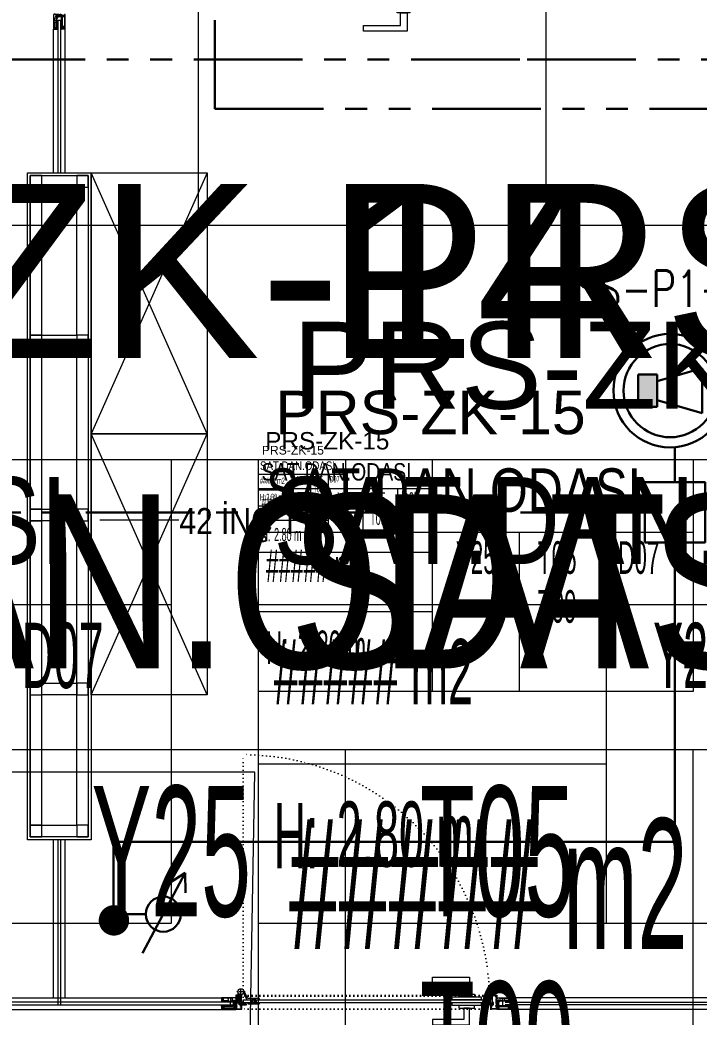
# Model space of a CAD drawing. Extents: x -9058 to 11890, y 0 to 8106.
# Drawn here: x 2775.5 to 3009.9, y 2363.2 to 2707 of the extents above; entities that cross this region are included whole.
import ezdxf
from ezdxf.enums import TextEntityAlignment as Align

# ---------------------------------------------------------------- set-up
doc = ezdxf.new("R2010")
doc.units = 0
doc.header["$LTSCALE"] = 10
doc.header["$MEASUREMENT"] = 0
for name, pattern in [('DASHDOT', [1, 0.5, -0.25, 0, -0.25]), ('DOT2', [0.125, 0, -0.125]), ('PHANTOM2', [1.25, 0.625, -0.125, 0.125, -0.125, 0.125, -0.125])]:
    doc.linetypes.add(name, pattern=pattern)
doc.layers.get('0').update_dxf_attribs({"color": 9, "lineweight": 9})
for name, color, linetype, lineweight in [('05', 9, 'Continuous', 9), ('06C', 9, 'Continuous', 9), ('06D', 9, 'Continuous', 9), ('07K', 8, 'Continuous', 9), ('10', 9, 'Continuous', 9), ('11', 9, 'Continuous', 9), ('15', 9, 'Continuous', 9), ('20', 9, 'DOT2', 9), ('21', 9, 'Continuous', 9), ('21_mahal200', 9, 'Continuous', 9), ('21_mahal200 @ 1', 9, 'Continuous', 9), ('21_mahal200 @ 10 (1)', 9, 'Continuous', 9), ('21_mahal200 @ 10 (2)', 9, 'Continuous', 9), ('21_mahal200 @ 2', 9, 'Continuous', 9), ('21_mahal200 @ 20', 9, 'Continuous', 9), ('21_mahal200 @ 5 (1)', 9, 'Continuous', 9), ('21_mahal200 @ 5 (2)', 9, 'Continuous', 9), ('40A', 9, 'Continuous', 9), ('E-10W ACİL ANONS İÇİN HOPARLÖR (SIVAÜSTÜ) (YANGINA DAYANIKLI)', 7, 'Continuous', 30), ('E-3W ACİL ANONS İÇİN HOPARLÖR (GÖMME) (YANGINA DAYANIKLI)', 7, 'Continuous', 30), ('E-KABLO', 7, 'Continuous', 30), ('E-SES AYAR ANAHTARI', 7, 'Continuous', 30), ('E-YAZI', 7, 'Continuous', 30)]:
    doc.layers.add(name, color=color, linetype=linetype, lineweight=lineweight)
doc.styles.add('Arial', font='arial.ttf', dxfattribs={"height": 2.5})
doc.styles.add('ILGAZ', font='txttw.shx')
doc.styles.add('MuuM_TEXT-STANDART', font='ARIALN.TTF')
pattern_1 = [(45, (3387.24087, 5075.93023), (0.0883883476, -0.0883883476), []), (315, (3387.24087, 5075.93023), (-0.0883883476, -0.0883883476), [])]

# ---------------------------------------------------------------- blocks, each defined once
blk = doc.blocks.new('profil')
at = {"layer": '10'}
h = blk.add_hatch(dxfattribs=at)
h.set_pattern_fill('NET', color=256, angle=495, style=0)
h.set_pattern_definition(pattern_1)
h.paths.add_polyline_path([(2783.08, 2903.22), (2783.02, 2903.22), (2782.98, 2903.33), (2782.98, 2903.38), (2783.01, 2903.38), (2783.01, 2903.5), (2782.72, 2903.5), (2782.72, 2903.38), (2782.75, 2903.38), (2782.71, 2903.22), (2782.62, 2903.23), (2782.45, 2902.86), (2782.56, 2902.86), (2782.56, 2902.9), (2782.72, 2903.1, 0.2599), (2782.8, 2902.86), (2783.04, 2902.86, 0.382682)])
h.paths.add_polyline_path([(2782.84, 2903.1), (2783.03, 2903.1, -2.16717)], flags=16)
h = blk.add_hatch(dxfattribs=at)
h.set_pattern_fill('NET', color=256, angle=495, style=0)
h.set_pattern_definition([(45, (3390.96807, 5084.14935), (0.0883883476, -0.0883883476), []), (315, (3390.96807, 5084.14935), (-0.0883883476, -0.0883883476), [])])
h.paths.add_polyline_path([(2784.25, 2903.18), (2784.25, 2902.86), (2783.21, 2902.86), (2783.21, 2903.18)])
h = blk.add_hatch(dxfattribs=at)
h.set_pattern_fill('NET', color=256, angle=495, style=0)
h.set_pattern_definition([(45, (3412.02047, 5081.69331), (0.0883883476, -0.0883883476), []), (315, (3412.02047, 5081.69331), (-0.0883883476, -0.0883883476), [])])
h.paths.add_polyline_path([(2787.7, 2903.43), (2787.7, 2902.36), (2787.52, 2902.36), (2787.52, 2903.43)])
h = blk.add_hatch(dxfattribs=at)
h.set_pattern_fill('NET', color=256, angle=495, style=0)
h.set_pattern_definition(pattern_1)
h.paths.add_polyline_path([(2783.08, 2901.46), (2783.02, 2901.46), (2782.98, 2901.35), (2782.98, 2901.3), (2783.01, 2901.3), (2783.01, 2901.18), (2782.72, 2901.18), (2782.72, 2901.3), (2782.75, 2901.3), (2782.71, 2901.46), (2782.62, 2901.45), (2782.45, 2901.82), (2782.56, 2901.82), (2782.56, 2901.78), (2782.72, 2901.59, -0.2599), (2782.8, 2901.82), (2783.04, 2901.82, -0.382682)])
h.paths.add_polyline_path([(2782.84, 2901.58), (2783.03, 2901.58, 2.16717)], flags=16)
h = blk.add_hatch(dxfattribs=at)
h.set_pattern_fill('NET', color=256, angle=495, style=0)
h.set_pattern_definition([(45, (3390.96807, 5077.64021), (0.0883883476, -0.0883883476), []), (315, (3390.96807, 5077.64021), (-0.0883883476, -0.0883883476), [])])
h.paths.add_polyline_path([(2784.25, 2901.82), (2784.25, 2901.53), (2783.21, 2901.53), (2783.21, 2901.82)])
for points in [[(2782.61, 2903.22), (2782.45, 2902.86)], [(2782.72, 2903.1), (2782.56, 2902.9), (2782.56, 2902.86)], [(2782.99, 2903.5), (2782.72, 2903.5)], [(2784.87, 2903.91), (2785.03, 2903.91), (2785.03, 2904.14), (2782.83, 2904.14), (2782.83, 2903.91), (2783.13, 2903.91), (2783.13, 2903.37), (2785.03, 2903.37)], [(2783.21, 2903.18), (2783.21, 2903.18), (2783.21, 2902.84)], [(2784.25, 2902.84), (2784.25, 2903.18)], [(2785.62, 2903.18), (2785.62, 2901.53)], [(2787.52, 2903.43), (2787.7, 2903.43), (2787.7, 2902.36)], [(2787.52, 2902.36), (2787.7, 2902.36)], [(2782.62, 2901.45), (2782.45, 2901.82)], [(2782.72, 2901.59), (2782.56, 2901.78), (2782.56, 2901.82)], [(2782.78, 2900.5), (2782.78, 2900.95), (2783.09, 2900.95), (2783.09, 2901.24), (2783.18, 2901.24), (2783.08, 2901.46), (2783.02, 2901.46), (2782.98, 2901.35), (2782.98, 2901.3), (2783.01, 2901.3), (2783.01, 2901.06), (2782.72, 2901.06), (2782.72, 2901.3), (2782.75, 2901.3), (2782.71, 2901.46), (2782.62, 2901.45), (2782.63, 2900.34), (2787.59, 2900.34)], [(2783.01, 2901.18), (2782.72, 2901.18)], [(2783.18, 2901.24), (2783.21, 2901.24), (2783.21, 2901.84)], [(2784.25, 2901.84), (2784.25, 2901.53)]]:
    blk.add_lwpolyline(points, dxfattribs=at)
for points in [[(2787.52, 2901.37), (2787.52, 2901.89), (2787.7, 2901.89), (2787.7, 2902.03), (2787.52, 2902.03), (2787.52, 2903.67), (2787.7, 2903.67), (2787.7, 2904.1), (2787.58, 2904.1), (2787.58, 2904.34), (2782.61, 2904.34), (2782.61, 2903.22), (2782.72, 2903.22), (2782.76, 2903.4), (2782.71, 2903.4), (2782.71, 2903.77), (2782.99, 2903.77), (2782.99, 2903.22), (2783.14, 2903.22), (2783.18, 2903.18), (2786.43, 2903.18), (2786.5, 2902.88), (2786.8, 2902.88), (2786.8, 2903.49), (2787.12, 2903.49), (2787.12, 2901.37)], [(2785.67, 2903.32), (2786.35, 2903.32), (2786.35, 2904.02), (2786.42, 2904.06), (2786.42, 2904.14), (2785.61, 2904.14), (2785.61, 2904.01), (2785.67, 2903.95)]]:
    blk.add_lwpolyline(points, close=True, dxfattribs=at)
for points in [[(2783.03, 2903.1), (2782.84, 2903.1, 1)], [(2783.21, 2901.53), (2786.47, 2901.53, 0.414214), (2786.8, 2901.86), (2786.8, 2902.88)], [(2785.03, 2903.37), (2785.03, 2903.79), (2784.87, 2903.79, -1), (2784.87, 2903.91, 1)], [(2787.13, 2900.85), (2787.13, 2900.49), (2782.81, 2900.49), (2782.81, 2900.46, -0.561743), (2782.73, 2900.45, -0.595966), (2782.78, 2900.5, 2.204878)], [(2783.03, 2901.58), (2782.84, 2901.58, -1)], [(2783.09, 2901.24), (2783.21, 2900.66, 0.833203), (2783.52, 2900.66, 0.447088)], [(2783.52, 2900.66), (2783.52, 2901.11, -0.414214), (2783.63, 2901.22), (2786.88, 2901.22), (2786.88, 2900.49)], [(2787.59, 2900.34), (2787.59, 2900.49), (2787.25, 2900.49), (2787.25, 2900.97, 1), (2787.04, 2900.97)], [(2787.04, 2900.97, 0.305404), (2787.13, 2900.85, 5.773092)]]:
    blk.add_lwpolyline(points, format="xyb", dxfattribs=at)
for centre, radius, start, end in [((2782.97, 2903.05), 0.253, 168.6676, 234.1258), ((2782.93, 2903.02), 0.125, 139.5402, 40.4598), ((2782.86, 2903.06), 0.273, 305.9738, 36.4289), ((2782.97, 2901.64), 0.253, 125.8742, 191.3324), ((2782.93, 2901.66), 0.125, 319.5402, 220.4598), ((2782.86, 2901.62), 0.273, 323.5711, 54.0262)]:
    blk.add_arc(centre, radius, start, end, dxfattribs=at)
blk = doc.blocks.new('g-kapı kolu-p')
for points in [[(11.85, 8.21), (-0.95, 8.21), (-0.95, 2.41), (0.95, 2.41), (0.95, 6.31), (11.85, 6.31), (11.85, 8.21)], [(11.85, -8.21), (-0.95, -8.21), (-0.95, -2.41), (0.95, -2.41), (0.95, -6.31), (11.85, -6.31), (11.85, -8.21)]]:
    blk.add_lwpolyline(points)
for points in [[(-5, 0.5), (5, 0.5), (5, 1.5), (-5, 1.5)], [(-2.65, 1.5), (2.65, 1.5), (2.65, 2.41), (-2.65, 2.41)], [(-5, -1.5), (5, -1.5), (5, -0.5), (-5, -0.5)], [(-2.65, -1.5), (2.65, -1.5), (2.65, -2.41), (-2.65, -2.41)]]:
    blk.add_lwpolyline(points, close=True)
blk = doc.blocks.new('k-cambölme-kapı-p')
at = {"layer": '10'}
h = blk.add_hatch(dxfattribs=at)
h.set_pattern_fill('NET', color=256, angle=135, style=0)
h.set_pattern_definition([(135, (3753.7029, 560.85184), (-0.0883883476, -0.0883883476), []), (225, (3753.7029, 560.85184), (0.0883883476, -0.0883883476), [])])
h.paths.add_polyline_path([(2.08, -0.06), (2.08, 0.02), (2.07, 0.04), (2.05, 0.07), (2.01, 0.09), (1.98, 0.1), (1.97, 0.1), (1.97, -0.29), (1.94, -0.29), (1.94, -0.43), (1.88, -0.49), (1.67, -0.49), (1.82, -0.29), (1.73, -0.29), (1.53, -0.5), (1.44, -0.5), (1.62, -0.32), (1.62, -0.29), (1.51, -0.29), (1.34, -0.42), (1.32, -0.44), (1.3, -0.48), (1.29, -0.51), (1.26, -0.57), (1.26, -0.31), (1.32, -0.29), (1.23, -0.29), (1.23, -0.53), (1.23, -0.59), (1.24, -0.62), (1.26, -0.64), (3.47, -0.64), (3.47, -0.58), (3.38, -0.35), (3.38, -0.3), (3.42, -0.25), (3.42, -0.2), (3.38, -0.16), (2.73, -0.16), (2.74, -0.2), (2.91, -0.2, -1), (2.91, -0.25)])
h.paths.add_polyline_path([(2.05, -0.18), (2.05, -0.21), (2.08, -0.23), (2.11, -0.24), (2.15, -0.25), (2.95, -0.27), (2.92, -0.29), (2.55, -0.29), (2.54, -0.31), (2.52, -0.33), (2.5, -0.34), (2.48, -0.34), (2.46, -0.34), (2.44, -0.32), (2.42, -0.3), (2.08, -0.3), (1.99, -0.11), (1.99, -0.07), (2.05, -0.07)], flags=16)
h.paths.add_polyline_path([(2.41, -0.34), (2.51, -0.5), (2.08, -0.5), (2.08, -0.34)], flags=16)
h.paths.add_polyline_path([(2.55, -0.33), (2.89, -0.33), (2.94, -0.33), (3.28, -0.34, 0.166992), (3.34, -0.55), (2.72, -0.55), (2.55, -0.36)], flags=16)
h.paths.add_polyline_path([(3.02, -0.22), (3.02, -0.2), (3.33, -0.2, 0.10606), (3.29, -0.33), (3.01, -0.27)], flags=16)
h = blk.add_hatch(dxfattribs=at)
h.set_pattern_fill('NET', color=256, angle=135, style=0)
h.set_pattern_definition([(45, (474.94443, 2280.71206), (0.0883883476, -0.0883883476), []), (315, (474.94443, 2280.71206), (-0.0883883476, -0.0883883476), [])])
h.paths.add_polyline_path([(87.27, -0.16), (87.26, -0.2), (87.09, -0.2, 1), (87.09, -0.25), (87.92, -0.25), (87.92, -0.01), (87.93, 0.03), (87.96, 0.05), (88, 0.07), (88.03, 0.07), (88.03, -0.29), (88.06, -0.29), (88.06, -0.43), (88.12, -0.49), (88.33, -0.49), (88.18, -0.29), (88.27, -0.29), (88.47, -0.5), (88.56, -0.5), (88.38, -0.32), (88.38, -0.29), (88.49, -0.29), (88.66, -0.42), (88.68, -0.44), (88.7, -0.48), (88.71, -0.51), (88.74, -0.57), (88.74, -0.31), (88.68, -0.29), (88.77, -0.29), (88.77, -0.53), (88.77, -0.59), (88.76, -0.62), (88.74, -0.64), (86.53, -0.64), (86.53, -0.58), (86.62, -0.35), (86.62, -0.3), (86.58, -0.25), (86.58, -0.2), (86.62, -0.16)])
h.paths.add_polyline_path([(87.28, -0.55), (87.45, -0.36), (87.45, -0.33), (87.11, -0.33), (87.06, -0.33), (87.03, -0.31), (86.99, -0.27), (86.98, -0.22), (86.98, -0.2), (86.67, -0.2, -0.292264), (86.66, -0.55)], flags=16)
h.paths.add_polyline_path([(87.48, -0.51), (87.59, -0.51), (87.53, -0.43)], flags=16)
h.paths.add_polyline_path([(87.56, -0.4), (87.69, -0.5), (87.92, -0.5), (87.92, -0.34), (87.59, -0.34)], flags=16)
h.paths.add_polyline_path([(87.62, -0.53), (87.71, -0.62), (87.71, -0.53)], flags=16)
at = {"layer": '10', "linetype": 'DASHDOT', "ltscale": 0.05}
for points in [[(3.22, 3.63), (0.2, 3.63)], [(1.71, 2.14), (1.71, 4.9)], [(6.13, 1.44), (6.13, -0.55)]]:
    blk.add_lwpolyline(points, dxfattribs=at)
at = {"layer": '10'}
for points in [[(0.69, 3.63), (0.69, 2.44)], [(4.07, 1.27), (2.67, 3.99)], [(1.82, 2.27), (0.16, 2.27), (0.16, 2.03), (0.38, 2.03), (0.38, 1.92), (0.22, 1.92), (0.22, 1.16), (0.35, 1.16), (0.35, -0.41), (0.22, -0.41), (0.22, -1.23), (0.36, -1.23), (0.36, -1.38), (0.16, -1.38), (0.16, -2.24), (1.82, -2.24), (1.82, -1.72), (1.62, -1.72), (1.62, -1.58), (1.82, -1.58), (1.82, -1.37), (1.61, -1.37), (1.61, -1.24), (1.74, -1.24), (1.74, -0.85), (1.06, -0.85), (1.06, -0.13), (1.5, -0.13), (1.5, 1.92), (1.57, 2.03), (1.82, 2.03), (1.82, 2.27)], [(0.69, 2.27), (0.69, -0.24), (1.06, -0.24)], [(1.06, 2.44), (1.06, 2.86)], [(1.06, -0.13), (1.06, 2.27)], [(1.5, 1.92), (1.06, 1.92)], [(1.17, 1.92), (1.17, -0.13)], [(2.91, -0.25), (2.08, -0.06), (2.08, 0.02), (2.07, 0.04), (2.05, 0.07), (2.01, 0.09), (1.98, 0.1), (1.97, 0.1)], [(3.84, 0.88), (2.63, 3.22)], [(8.14, 0.88), (8.14, 1.27), (4.07, 1.27)], [(5.3, 0.88), (5.3, -0.16)], [(5.5, 1.27), (5.77, 0.97), (5.77, 0.88)], [(5.59, 0.88), (5.59, -0.16)], [(6.76, 1.27), (6.49, 0.97), (6.49, 0.88)], [(6.67, 0.88), (6.67, -0.16)], [(6.96, 0.88), (6.96, -0.16)], [(87.09, -0.25), (87.92, -0.25), (87.92, -0.01), (87.93, 0.03), (87.96, 0.05), (88, 0.07), (88.03, 0.07)], [(88.18, 2.27), (89.84, 2.27), (89.84, 2.03), (89.62, 2.03), (89.62, 1.92), (89.78, 1.92), (89.78, 1.16), (89.65, 1.16), (89.65, -0.41), (89.78, -0.41), (89.78, -1.23), (89.64, -1.23), (89.64, -1.38), (89.84, -1.38), (89.84, -2.24), (88.18, -2.24), (88.18, -1.72), (88.38, -1.72), (88.38, -1.58), (88.18, -1.58), (88.18, -1.37), (88.39, -1.37), (88.39, -1.24), (88.26, -1.24), (88.26, -0.85), (88.94, -0.85), (88.94, -0.13), (88.5, -0.13), (88.5, 1.92), (88.43, 2.03), (88.18, 2.03), (88.18, 2.27)], [(2.05, -0.89), (3.59, -0.89), (3.59, -0.64), (1.23, -0.64), (1.23, -0.29), (1.97, -0.29)], [(1.62, -0.29), (1.62, -0.32), (1.44, -0.5), (1.53, -0.5), (1.73, -0.29)], [(1.82, -0.29), (1.67, -0.49), (1.88, -0.49), (1.94, -0.43), (1.94, -0.29)], [(3.34, -0.55), (2.72, -0.55), (2.55, -0.36), (2.55, -0.33), (2.89, -0.33), (2.94, -0.33)], [(3.28, -0.34), (3.28, -0.34), (2.94, -0.33)], [(3.01, -0.27), (3.02, -0.22), (3.02, -0.2), (3.33, -0.2)], [(3.01, -0.27), (3.29, -0.33), (3.29, -0.33)], [(4.06, -0.16), (4.06, -0.55), (8.14, -0.55)], [(8.14, -0.55), (8.14, -0.16)], [(87.95, -0.89), (86.41, -0.89), (86.41, -0.64), (88.77, -0.64), (88.77, -0.29), (88.03, -0.29)], [(87.59, -0.51), (87.53, -0.43), (87.48, -0.51), (87.59, -0.51)], [(88.18, -0.29), (88.33, -0.49), (88.12, -0.49), (88.06, -0.43), (88.06, -0.29)], [(88.38, -0.29), (88.38, -0.32), (88.56, -0.5), (88.47, -0.5), (88.27, -0.29)]]:
    blk.add_lwpolyline(points, dxfattribs=at)
for points in [[(1.97, -0.29), (1.97, 2.13), (2.05, 2.13), (2.05, 2.28, 0.414214), (1.89, 2.44), (0.08, 2.44, 0.414214), (0, 2.36), (0, -2.36, 0.414214), (0.08, -2.44), (2.05, -2.44), (2.05, -2.25), (2.05, -2.23), (2.05, -2.23), (2.05, -2.23), (2.05, -2.23), (2.05, -2.23), (2.05, -0.89)], [(88.03, -0.29), (88.03, 2.13), (87.95, 2.13), (87.95, 2.28, -0.414214), (88.11, 2.44), (89.92, 2.44, -0.414214), (90, 2.36), (90, -2.36, -0.414214), (89.92, -2.44), (87.95, -2.44), (87.95, -2.25), (87.95, -2.23), (87.95, -2.23), (87.95, -2.23), (87.95, -2.23), (87.95, -2.23), (87.95, -0.89)], [(1.51, -0.29), (1.34, -0.42), (1.32, -0.44), (1.3, -0.48), (1.29, -0.51), (1.26, -0.57), (1.26, -0.31), (1.32, -0.29), (1.23, -0.29), (1.23, -0.53), (1.23, -0.59), (1.24, -0.62), (1.26, -0.64), (3.47, -0.64), (3.47, -0.58), (3.38, -0.35), (3.38, -0.3), (3.42, -0.25), (3.42, -0.2), (3.38, -0.16), (2.73, -0.16), (2.74, -0.2), (2.91, -0.2, -1), (2.91, -0.25, -1)], [(88.49, -0.29), (88.66, -0.42), (88.68, -0.44), (88.7, -0.48), (88.71, -0.51), (88.74, -0.57), (88.74, -0.31), (88.68, -0.29), (88.77, -0.29), (88.77, -0.53), (88.77, -0.59), (88.76, -0.62), (88.74, -0.64), (86.53, -0.64), (86.53, -0.58), (86.62, -0.35), (86.62, -0.3), (86.58, -0.25), (86.58, -0.2), (86.62, -0.16), (87.27, -0.16), (87.26, -0.2), (87.09, -0.2, 1), (87.09, -0.25, 1)], [(86.66, -0.55), (87.28, -0.55), (87.45, -0.36), (87.45, -0.33), (87.11, -0.33), (87.06, -0.33), (87.03, -0.31), (86.99, -0.27), (86.98, -0.22), (86.98, -0.2), (86.67, -0.2, 1)]]:
    blk.add_lwpolyline(points, format="xyb", dxfattribs=at)
for points in [[(1.99, -0.07), (2.05, -0.07), (2.05, -0.18), (2.05, -0.21), (2.08, -0.23), (2.11, -0.24), (2.15, -0.25), (2.95, -0.27), (2.92, -0.29), (2.55, -0.29), (2.54, -0.31), (2.52, -0.33), (2.5, -0.34), (2.48, -0.34), (2.46, -0.34), (2.44, -0.32), (2.42, -0.3), (2.08, -0.3), (1.99, -0.11)], [(2.08, -0.5), (2.08, -0.34), (2.41, -0.34), (2.51, -0.5), (2.51, -0.5)], [(87.92, -0.5), (87.92, -0.34), (87.59, -0.34), (87.56, -0.4), (87.69, -0.5)], [(87.62, -0.53), (87.71, -0.53), (87.71, -0.62)]]:
    blk.add_lwpolyline(points, close=True, dxfattribs=at)
blk.add_circle((1.71, 3.65), 1.02, dxfattribs=at)
for centre, start, end in [((3.6, -0.37), 176.143, 214.0649), ((3.6, -0.37), 148.8979, 173.1144), ((86.4, -0.37), 325.9351, 31.1021)]:
    blk.add_arc(centre, 0.322, start, end, dxfattribs=at)
at = {"layer": '15', "linetype": 'DOT2'}
blk.add_lwpolyline([(2.48, 0.36), (2.48, 85.36)], dxfattribs=at)
at = {"layer": '15'}
blk.add_lwpolyline([(2.58, 0.88), (87.42, 0.88), (87.52, 0.78), (87.52, -0.05), (87.42, -0.16), (2.58, -0.16), (2.58, -0.16), (2.48, -0.05), (2.48, 0.78), (2.58, 0.88)], dxfattribs=at)
at = {"layer": '15', "linetype": 'DOT2'}
blk.add_arc((2.48, 0.36), 85.04, 0, 90, dxfattribs=at)
at = {"layer": '20'}
for p, q in [((87.95, 2.43), (2.05, 2.43)), ((87.95, 2.13), (2.05, 2.13)), ((87.95, -2.23), (2.05, -2.23)), ((87.95, -2.44), (2.05, -2.44))]:
    blk.add_line(p, q, dxfattribs=at)
at = {"layer": '06C', "xscale": -1}
blk.add_blockref('g-kapı kolu-p', (79.64, 0.38), dxfattribs=at)
blk = doc.blocks.new('0a_roomno2')
blk.add_lwpolyline([(30, -16), (0, -16), (0, 0), (30, 0)], close=True)
for points in [[(0, 0), (30, 0)], [(0, -5), (30, -5)], [(12, -5), (12, -16)], [(18, -5), (18, -16)], [(24, -5), (24, -16)], [(12, -10.5), (0, -10.5)]]:
    blk.add_lwpolyline(points)
at = {"layer": '40A'}
blk.add_lwpolyline([(0, 0), (30, 0)], dxfattribs=at)
at = {"style": 'MuuM_TEXT-STANDART', "width": 0.6}
blk.add_text('H:', height=2.25, dxfattribs=at).set_placement((0.525, -12.962), align=Align.MIDDLE_LEFT)
at = {"style": 'Arial'}
blk.add_attdef('ODANO', (0, 1.505), '', height=3, dxfattribs=at)
blk.add_attdef('MEKANADI', text='', height=3, dxfattribs=at).set_placement((0.525, -4.75), align=Align.BOTTOM_LEFT)
at = {"style": 'MuuM_TEXT-STANDART', "width": 0.6}
for tag, p in [('YER01', (15, -7)), ('TAVAN01', (20.625, -7)), ('DUVAR01', (26.25, -7)), ('YER02', (15, -10.375)), ('TAVAN02', (20.625, -10.375)), ('DUVAR02', (26.25, -10.375)), ('YER03', (15, -13.75)), ('TAVAN03', (20.625, -13.75)), ('DUVAR03', (26.25, -13.75))]:
    blk.add_attdef(tag, text='', height=2.25, dxfattribs=at).set_placement(p, align=Align.MIDDLE_CENTER)
at = {"style": 'MuuM_TEXT-STANDART'}
blk.add_attdef('M2', text='', height=2.25, dxfattribs=at).set_placement((1.323, -7.805), align=Align.MIDDLE_LEFT)
at = {"style": 'MuuM_TEXT-STANDART', "width": 0.6}
blk.add_attdef('TEMIZTAVANYUKSEKLIGI', text='', height=2.25, dxfattribs=at).set_placement((2.7, -13.162), align=Align.MIDDLE_LEFT)
blk = doc.blocks.new('*U1181')
at = {"layer": '21_mahal200 @ 20', "xscale": 20, "yscale": 20, "zscale": 20}
blk.add_blockref('0a_roomno2', (2596.98, 2956.2), dxfattribs=at)
blk = doc.blocks.new('*U1183')
at = {"layer": '21_mahal200 @ 1'}
ref = blk.add_blockref('0a_roomno2', (2857.81, 2555.42), dxfattribs=at)
ref.add_attrib('ODANO', ' PRS-ZK-15', (2857.81, 2557.18), dxfattribs={"layer": '0', "height": 3, "style": 'Arial'})
ref.add_attrib('MEKANADI', 'SAT.DAN.ODASI', dxfattribs={"layer": '0', "height": 3, "style": 'Arial', "width": 0.8}).set_placement((2858.33, 2550.92), align=Align.BOTTOM_LEFT)
ref.add_attrib('M2', '##### m2', dxfattribs={"layer": '0', "height": 2.25, "style": 'MuuM_TEXT-STANDART', "width": 0.6}).set_placement((2858.33, 2548.11), align=Align.MIDDLE_LEFT)
ref.add_attrib('TEMIZTAVANYUKSEKLIGI', '2.80 m', dxfattribs={"layer": '0', "height": 2.25, "style": 'MuuM_TEXT-STANDART', "width": 0.6}).set_placement((2860.51, 2542.51), align=Align.MIDDLE_LEFT)
ref.add_attrib('YER01', 'Y25', dxfattribs={"layer": '0', "height": 2.25, "style": 'MuuM_TEXT-STANDART', "width": 0.6}).set_placement((2872.81, 2548.67), align=Align.MIDDLE_CENTER)
ref.add_attrib('TAVAN01', 'T05', dxfattribs={"layer": '0', "height": 2.25, "style": 'MuuM_TEXT-STANDART', "width": 0.6}).set_placement((2878.43, 2548.67), align=Align.MIDDLE_CENTER)
ref.add_attrib('DUVAR01', 'D07', dxfattribs={"layer": '0', "height": 2.25, "style": 'MuuM_TEXT-STANDART', "width": 0.6}).set_placement((2884.06, 2548.67), align=Align.MIDDLE_CENTER)
ref.add_attrib('TAVAN02', 'T09', dxfattribs={"layer": '0', "height": 2.25, "style": 'MuuM_TEXT-STANDART', "width": 0.6}).set_placement((2878.43, 2545.3), align=Align.MIDDLE_CENTER)
at = {"layer": '21_mahal200 @ 10 (1)'}
ref = blk.add_blockref('0a_roomno2', (2857.81, 2555.42), dxfattribs=dict(at, xscale=10, yscale=10, zscale=10))
ref.add_attrib('ODANO', ' PRS-ZK-15', (2857.81, 2572.97), dxfattribs={"layer": '0', "height": 30, "style": 'Arial'})
ref.add_attrib('MEKANADI', 'SAT.DAN.ODASI', dxfattribs={"layer": '0', "height": 30, "style": 'Arial', "width": 0.8}).set_placement((2863.06, 2510.42), align=Align.BOTTOM_LEFT)
ref.add_attrib('M2', '##### m2', dxfattribs={"layer": '0', "height": 22.5, "style": 'MuuM_TEXT-STANDART', "width": 0.6}).set_placement((2863.06, 2482.3), align=Align.MIDDLE_LEFT)
ref.add_attrib('TEMIZTAVANYUKSEKLIGI', '2.80 m', dxfattribs={"layer": '0', "height": 22.5, "style": 'MuuM_TEXT-STANDART', "width": 0.6}).set_placement((2884.81, 2426.3), align=Align.MIDDLE_LEFT)
ref.add_attrib('YER01', 'Y25', dxfattribs={"layer": '0', "height": 22.5, "style": 'MuuM_TEXT-STANDART', "width": 0.6}).set_placement((3007.81, 2487.92), align=Align.MIDDLE_CENTER)
ref.add_attrib('TAVAN01', 'T05', dxfattribs={"layer": '0', "height": 22.5, "style": 'MuuM_TEXT-STANDART', "width": 0.6}).set_placement((3064.06, 2487.92), align=Align.MIDDLE_CENTER)
ref.add_attrib('DUVAR01', 'D07', dxfattribs={"layer": '0', "height": 22.5, "style": 'MuuM_TEXT-STANDART', "width": 0.6}).set_placement((3120.31, 2487.92), align=Align.MIDDLE_CENTER)
ref.add_attrib('TAVAN02', 'T09', dxfattribs={"layer": '0', "height": 22.5, "style": 'MuuM_TEXT-STANDART', "width": 0.6}).set_placement((3064.06, 2454.17), align=Align.MIDDLE_CENTER)
at = {"layer": '21_mahal200 @ 10 (2)'}
ref = blk.add_blockref('0a_roomno2', (2857.81, 2555.42), dxfattribs=dict(at, xscale=10, yscale=10, zscale=10))
ref.add_attrib('ODANO', ' PRS-ZK-15', (2857.81, 2572.97), dxfattribs={"layer": '0', "height": 30, "style": 'Arial'})
ref.add_attrib('MEKANADI', 'SAT.DAN.ODASI', dxfattribs={"layer": '0', "height": 30, "style": 'Arial', "width": 0.8}).set_placement((2863.06, 2510.42), align=Align.BOTTOM_LEFT)
ref.add_attrib('M2', '##### m2', dxfattribs={"layer": '0', "height": 22.5, "style": 'MuuM_TEXT-STANDART', "width": 0.6}).set_placement((2863.06, 2482.3), align=Align.MIDDLE_LEFT)
ref.add_attrib('TEMIZTAVANYUKSEKLIGI', '2.80 m', dxfattribs={"layer": '0', "height": 22.5, "style": 'MuuM_TEXT-STANDART', "width": 0.6}).set_placement((2884.81, 2426.3), align=Align.MIDDLE_LEFT)
ref.add_attrib('YER01', 'Y25', dxfattribs={"layer": '0', "height": 22.5, "style": 'MuuM_TEXT-STANDART', "width": 0.6}).set_placement((3007.81, 2487.92), align=Align.MIDDLE_CENTER)
ref.add_attrib('TAVAN01', 'T05', dxfattribs={"layer": '0', "height": 22.5, "style": 'MuuM_TEXT-STANDART', "width": 0.6}).set_placement((3064.06, 2487.92), align=Align.MIDDLE_CENTER)
ref.add_attrib('DUVAR01', 'D07', dxfattribs={"layer": '0', "height": 22.5, "style": 'MuuM_TEXT-STANDART', "width": 0.6}).set_placement((3120.31, 2487.92), align=Align.MIDDLE_CENTER)
ref.add_attrib('TAVAN02', 'T09', dxfattribs={"layer": '0', "height": 22.5, "style": 'MuuM_TEXT-STANDART', "width": 0.6}).set_placement((3064.06, 2454.17), align=Align.MIDDLE_CENTER)
at = {"layer": '21_mahal200 @ 2'}
ref = blk.add_blockref('0a_roomno2', (2857.81, 2555.42), dxfattribs=dict(at, xscale=2, yscale=2, zscale=2))
ref.add_attrib('ODANO', ' PRS-ZK-15', (2857.81, 2558.93), dxfattribs={"layer": '0', "height": 6, "style": 'Arial'})
ref.add_attrib('MEKANADI', 'SAT.DAN.ODASI', dxfattribs={"layer": '0', "height": 6, "style": 'Arial', "width": 0.8}).set_placement((2858.86, 2546.42), align=Align.BOTTOM_LEFT)
ref.add_attrib('M2', '##### m2', dxfattribs={"layer": '0', "height": 4.5, "style": 'MuuM_TEXT-STANDART', "width": 0.6}).set_placement((2858.86, 2540.8), align=Align.MIDDLE_LEFT)
ref.add_attrib('TEMIZTAVANYUKSEKLIGI', '2.80 m', dxfattribs={"layer": '0', "height": 4.5, "style": 'MuuM_TEXT-STANDART', "width": 0.6}).set_placement((2863.21, 2529.6), align=Align.MIDDLE_LEFT)
ref.add_attrib('YER01', 'Y25', dxfattribs={"layer": '0', "height": 4.5, "style": 'MuuM_TEXT-STANDART', "width": 0.6}).set_placement((2887.81, 2541.92), align=Align.MIDDLE_CENTER)
ref.add_attrib('TAVAN01', 'T05', dxfattribs={"layer": '0', "height": 4.5, "style": 'MuuM_TEXT-STANDART', "width": 0.6}).set_placement((2899.06, 2541.92), align=Align.MIDDLE_CENTER)
ref.add_attrib('DUVAR01', 'D07', dxfattribs={"layer": '0', "height": 4.5, "style": 'MuuM_TEXT-STANDART', "width": 0.6}).set_placement((2910.31, 2541.92), align=Align.MIDDLE_CENTER)
ref.add_attrib('TAVAN02', 'T09', dxfattribs={"layer": '0', "height": 4.5, "style": 'MuuM_TEXT-STANDART', "width": 0.6}).set_placement((2899.06, 2535.17), align=Align.MIDDLE_CENTER)
at = {"layer": '21_mahal200 @ 20'}
ref = blk.add_blockref('0a_roomno2', (2857.81, 2555.42), dxfattribs=dict(at, xscale=20, yscale=20, zscale=20))
ref.add_attrib('ODANO', ' PRS-ZK-15', (2857.81, 2590.52), dxfattribs={"layer": '0', "height": 60, "style": 'Arial'})
ref.add_attrib('MEKANADI', 'SAT.DAN.ODASI', dxfattribs={"layer": '0', "height": 60, "style": 'Arial', "width": 0.8}).set_placement((2868.31, 2465.42), align=Align.BOTTOM_LEFT)
ref.add_attrib('M2', '##### m2', dxfattribs={"layer": '0', "height": 45, "style": 'MuuM_TEXT-STANDART', "width": 0.6}).set_placement((2868.31, 2409.17), align=Align.MIDDLE_LEFT)
at = {"layer": '21_mahal200 @ 5 (1)'}
ref = blk.add_blockref('0a_roomno2', (2857.81, 2555.42), dxfattribs=dict(at, xscale=5, yscale=5, zscale=5))
ref.add_attrib('ODANO', ' PRS-ZK-15', (2857.81, 2564.2), dxfattribs={"layer": '0', "height": 15, "style": 'Arial'})
ref.add_attrib('MEKANADI', 'SAT.DAN.ODASI', dxfattribs={"layer": '0', "height": 15, "style": 'Arial', "width": 0.8}).set_placement((2860.43, 2532.92), align=Align.BOTTOM_LEFT)
ref.add_attrib('M2', '##### m2', dxfattribs={"layer": '0', "height": 11.25, "style": 'MuuM_TEXT-STANDART', "width": 0.6}).set_placement((2860.43, 2518.86), align=Align.MIDDLE_LEFT)
ref.add_attrib('TEMIZTAVANYUKSEKLIGI', '2.80 m', dxfattribs={"layer": '0', "height": 11.25, "style": 'MuuM_TEXT-STANDART', "width": 0.6}).set_placement((2871.31, 2490.86), align=Align.MIDDLE_LEFT)
ref.add_attrib('YER01', 'Y25', dxfattribs={"layer": '0', "height": 11.25, "style": 'MuuM_TEXT-STANDART', "width": 0.6}).set_placement((2932.81, 2521.67), align=Align.MIDDLE_CENTER)
ref.add_attrib('TAVAN01', 'T05', dxfattribs={"layer": '0', "height": 11.25, "style": 'MuuM_TEXT-STANDART', "width": 0.6}).set_placement((2960.93, 2521.67), align=Align.MIDDLE_CENTER)
ref.add_attrib('DUVAR01', 'D07', dxfattribs={"layer": '0', "height": 11.25, "style": 'MuuM_TEXT-STANDART', "width": 0.6}).set_placement((2989.06, 2521.67), align=Align.MIDDLE_CENTER)
ref.add_attrib('TAVAN02', 'T09', dxfattribs={"layer": '0', "height": 11.25, "style": 'MuuM_TEXT-STANDART', "width": 0.6}).set_placement((2960.93, 2504.8), align=Align.MIDDLE_CENTER)
at = {"layer": '21_mahal200 @ 5 (2)'}
ref = blk.add_blockref('0a_roomno2', (2857.81, 2555.42), dxfattribs=dict(at, xscale=5, yscale=5, zscale=5))
ref.add_attrib('ODANO', ' PRS-ZK-15', (2857.81, 2564.2), dxfattribs={"layer": '0', "height": 15, "style": 'Arial'})
ref.add_attrib('MEKANADI', 'SAT.DAN.ODASI', dxfattribs={"layer": '0', "height": 15, "style": 'Arial', "width": 0.8}).set_placement((2860.43, 2532.92), align=Align.BOTTOM_LEFT)
ref.add_attrib('M2', '##### m2', dxfattribs={"layer": '0', "height": 11.25, "style": 'MuuM_TEXT-STANDART', "width": 0.6}).set_placement((2860.43, 2518.86), align=Align.MIDDLE_LEFT)
ref.add_attrib('TEMIZTAVANYUKSEKLIGI', '2.80 m', dxfattribs={"layer": '0', "height": 11.25, "style": 'MuuM_TEXT-STANDART', "width": 0.6}).set_placement((2871.31, 2490.86), align=Align.MIDDLE_LEFT)
ref.add_attrib('YER01', 'Y25', dxfattribs={"layer": '0', "height": 11.25, "style": 'MuuM_TEXT-STANDART', "width": 0.6}).set_placement((2932.81, 2521.67), align=Align.MIDDLE_CENTER)
ref.add_attrib('TAVAN01', 'T05', dxfattribs={"layer": '0', "height": 11.25, "style": 'MuuM_TEXT-STANDART', "width": 0.6}).set_placement((2960.93, 2521.67), align=Align.MIDDLE_CENTER)
ref.add_attrib('DUVAR01', 'D07', dxfattribs={"layer": '0', "height": 11.25, "style": 'MuuM_TEXT-STANDART', "width": 0.6}).set_placement((2989.06, 2521.67), align=Align.MIDDLE_CENTER)
ref.add_attrib('TAVAN02', 'T09', dxfattribs={"layer": '0', "height": 11.25, "style": 'MuuM_TEXT-STANDART', "width": 0.6}).set_placement((2960.93, 2504.8), align=Align.MIDDLE_CENTER)
blk = doc.blocks.new('p-kapı kolu')
for points in [[(2.2, 0), (2.2, -1.25), (-2.2, -1.25), (-2.2, 0), (2.2, 0)], [(1.225, -1.25), (1.225, -7.5), (-13.775, -7.5), (-13.775, -5.625), (-1.025, -5.625), (-1.025, -5.625), (-1.025, -1.25), (1.225, -1.25)]]:
    blk.add_lwpolyline(points)
blk = doc.blocks.new('*U1184')
at = {"layer": '21_mahal200 @ 10 (1)'}
ref = blk.add_blockref('0a_roomno2', (2527.71, 2555.42), dxfattribs=dict(at, xscale=10, yscale=10, zscale=10))
ref.add_attrib('ODANO', ' PRS-ZK-14', (2527.71, 2572.97), dxfattribs={"layer": '0', "height": 30, "style": 'Arial'})
ref.add_attrib('MEKANADI', 'SAT.DAN.ODASI', dxfattribs={"layer": '0', "height": 30, "style": 'Arial', "width": 0.8}).set_placement((2532.96, 2510.42), align=Align.BOTTOM_LEFT)
ref.add_attrib('M2', '##### m2', dxfattribs={"layer": '0', "height": 22.5, "style": 'MuuM_TEXT-STANDART', "width": 0.6}).set_placement((2532.96, 2482.3), align=Align.MIDDLE_LEFT)
ref.add_attrib('TEMIZTAVANYUKSEKLIGI', '2.80 m', dxfattribs={"layer": '0', "height": 22.5, "style": 'MuuM_TEXT-STANDART', "width": 0.6}).set_placement((2554.71, 2426.3), align=Align.MIDDLE_LEFT)
ref.add_attrib('YER01', 'Y25', dxfattribs={"layer": '0', "height": 22.5, "style": 'MuuM_TEXT-STANDART', "width": 0.6}).set_placement((2677.71, 2487.92), align=Align.MIDDLE_CENTER)
ref.add_attrib('TAVAN01', 'T05', dxfattribs={"layer": '0', "height": 22.5, "style": 'MuuM_TEXT-STANDART', "width": 0.6}).set_placement((2733.96, 2487.92), align=Align.MIDDLE_CENTER)
ref.add_attrib('DUVAR01', 'D07', dxfattribs={"layer": '0', "height": 22.5, "style": 'MuuM_TEXT-STANDART', "width": 0.6}).set_placement((2790.21, 2487.92), align=Align.MIDDLE_CENTER)
ref.add_attrib('TAVAN02', 'T09', dxfattribs={"layer": '0', "height": 22.5, "style": 'MuuM_TEXT-STANDART', "width": 0.6}).set_placement((2733.96, 2454.17), align=Align.MIDDLE_CENTER)
at = {"layer": '21_mahal200 @ 10 (2)'}
ref = blk.add_blockref('0a_roomno2', (2527.71, 2555.42), dxfattribs=dict(at, xscale=10, yscale=10, zscale=10))
ref.add_attrib('ODANO', ' PRS-ZK-14', (2527.71, 2572.97), dxfattribs={"layer": '0', "height": 30, "style": 'Arial'})
ref.add_attrib('MEKANADI', 'SAT.DAN.ODASI', dxfattribs={"layer": '0', "height": 30, "style": 'Arial', "width": 0.8}).set_placement((2532.96, 2510.42), align=Align.BOTTOM_LEFT)
ref.add_attrib('M2', '##### m2', dxfattribs={"layer": '0', "height": 22.5, "style": 'MuuM_TEXT-STANDART', "width": 0.6}).set_placement((2532.96, 2482.3), align=Align.MIDDLE_LEFT)
ref.add_attrib('TEMIZTAVANYUKSEKLIGI', '2.80 m', dxfattribs={"layer": '0', "height": 22.5, "style": 'MuuM_TEXT-STANDART', "width": 0.6}).set_placement((2554.71, 2426.3), align=Align.MIDDLE_LEFT)
ref.add_attrib('YER01', 'Y25', dxfattribs={"layer": '0', "height": 22.5, "style": 'MuuM_TEXT-STANDART', "width": 0.6}).set_placement((2677.71, 2487.92), align=Align.MIDDLE_CENTER)
ref.add_attrib('TAVAN01', 'T05', dxfattribs={"layer": '0', "height": 22.5, "style": 'MuuM_TEXT-STANDART', "width": 0.6}).set_placement((2733.96, 2487.92), align=Align.MIDDLE_CENTER)
ref.add_attrib('DUVAR01', 'D07', dxfattribs={"layer": '0', "height": 22.5, "style": 'MuuM_TEXT-STANDART', "width": 0.6}).set_placement((2790.21, 2487.92), align=Align.MIDDLE_CENTER)
ref.add_attrib('TAVAN02', 'T09', dxfattribs={"layer": '0', "height": 22.5, "style": 'MuuM_TEXT-STANDART', "width": 0.6}).set_placement((2733.96, 2454.17), align=Align.MIDDLE_CENTER)
at = {"layer": '21_mahal200 @ 20'}
ref = blk.add_blockref('0a_roomno2', (2527.71, 2555.42), dxfattribs=dict(at, xscale=20, yscale=20, zscale=20))
ref.add_attrib('ODANO', ' PRS-ZK-14', (2527.71, 2590.52), dxfattribs={"layer": '0', "height": 60, "style": 'Arial'})
ref.add_attrib('MEKANADI', 'SAT.DAN.ODASI', dxfattribs={"layer": '0', "height": 60, "style": 'Arial', "width": 0.8}).set_placement((2538.21, 2465.42), align=Align.BOTTOM_LEFT)
ref.add_attrib('YER01', 'Y25', dxfattribs={"layer": '0', "height": 45, "style": 'MuuM_TEXT-STANDART', "width": 0.6}).set_placement((2827.71, 2420.42), align=Align.MIDDLE_CENTER)
ref.add_attrib('TAVAN01', 'T05', dxfattribs={"layer": '0', "height": 45, "style": 'MuuM_TEXT-STANDART', "width": 0.6}).set_placement((2940.21, 2420.42), align=Align.MIDDLE_CENTER)
ref.add_attrib('TAVAN02', 'T09', dxfattribs={"layer": '0', "height": 45, "style": 'MuuM_TEXT-STANDART', "width": 0.6}).set_placement((2940.21, 2352.92), align=Align.MIDDLE_CENTER)
blk = doc.blocks.new('aaaaaaaaaaaassssssssssssssseeeeeeeeee')
at = {"layer": '10'}
for points in [[(2326.53, 2563.97), (2330.53, 2563.97), (2330.53, 2567.97), (2326.53, 2567.97)], [(2330.53, 2563.97), (2330.53, 2567.97), (2342.53, 2567.97), (2342.53, 2563.97)], [(2342.53, 2563.97), (2346.53, 2563.97), (2346.53, 2567.97), (2342.53, 2567.97)], [(2330.53, 2512.97), (2330.53, 2563.97), (2326.53, 2563.97), (2326.53, 2512.97)], [(2342.53, 2512.97), (2342.53, 2563.97), (2346.53, 2563.97), (2346.53, 2512.97)], [(2326.53, 2508.97), (2330.53, 2508.97), (2330.53, 2512.97), (2326.53, 2512.97)], [(2330.53, 2508.97), (2330.53, 2512.97), (2342.53, 2512.97), (2342.53, 2508.97)], [(2342.53, 2508.97), (2346.53, 2508.97), (2346.53, 2512.97), (2342.53, 2512.97)], [(2330.53, 2452.97), (2330.53, 2508.97), (2326.53, 2508.97), (2326.53, 2452.97)], [(2342.53, 2452.97), (2342.53, 2508.97), (2346.53, 2508.97), (2346.53, 2452.97)], [(2326.53, 2448.97), (2330.53, 2448.97), (2330.53, 2452.97), (2326.53, 2452.97)], [(2330.53, 2448.97), (2330.53, 2452.97), (2342.53, 2452.97), (2342.53, 2448.97)], [(2342.53, 2448.97), (2346.53, 2448.97), (2346.53, 2452.97), (2342.53, 2452.97)], [(2330.53, 2343.97), (2330.53, 2448.97), (2326.53, 2448.97), (2326.53, 2343.97)], [(2342.53, 2343.97), (2342.53, 2448.97), (2346.53, 2448.97), (2346.53, 2343.97)], [(2326.53, 2388.97), (2330.53, 2388.97), (2330.53, 2392.97), (2326.53, 2392.97)], [(2330.53, 2388.97), (2330.53, 2392.97), (2342.53, 2392.97), (2342.53, 2388.97)], [(2342.53, 2388.97), (2346.53, 2388.97), (2346.53, 2392.97), (2342.53, 2392.97)], [(2326.53, 2339.97), (2330.53, 2339.97), (2330.53, 2343.97), (2326.53, 2343.97)], [(2330.53, 2339.97), (2330.53, 2343.97), (2342.53, 2343.97), (2342.53, 2339.97)], [(2342.53, 2339.97), (2346.53, 2339.97), (2346.53, 2343.97), (2342.53, 2343.97)]]:
    blk.add_lwpolyline(points, close=True, dxfattribs=at)
at = {"layer": '11'}
for points in [[(2325.53, 2338.97), (2325.53, 2568.97), (2347.53, 2568.97), (2347.53, 2338.97)], [(2326.53, 2339.97), (2326.53, 2567.97), (2346.53, 2567.97), (2346.53, 2339.97)]]:
    blk.add_lwpolyline(points, close=True, dxfattribs=at)
blk = doc.blocks.new('zazazas')
at = {"layer": '05'}
for points in [[(1478.24, 2878.15), (1518.24, 2878.15), (1518.24, 2788.15), (1478.24, 2788.15)], [(1478.24, 2788.15), (1518.24, 2788.15), (1518.24, 2698.15), (1478.24, 2698.15)]]:
    blk.add_lwpolyline(points, close=True, dxfattribs=at)
for points in [[(1478.24, 2878.15), (1518.24, 2788.15)], [(1518.24, 2878.15), (1478.24, 2788.15)], [(1478.24, 2788.15), (1518.24, 2698.15)], [(1478.24, 2698.15), (1518.24, 2788.15)]]:
    blk.add_lwpolyline(points, dxfattribs=at)
blk = doc.blocks.new('100_3W ACİL ANONS İÇİN HOPARLÖR (GÖMME) (YANGINA DAYANIKLI)')
at = {"layer": 'E-3W ACİL ANONS İÇİN HOPARLÖR (GÖMME) (YANGINA DAYANIKLI)', "color": 4}
for p, q in [((-0.632, 0.474), (1.58, 1.106)), ((1.58, -1.106), (1.58, 1.106)), ((-1.58, -0.79), (-1.58, 0.79)), ((-1.58, 0.79), (-0.632, 0.79)), ((-0.632, 0.79), (-0.632, -0.79)), ((-0.632, -0.474), (1.58, -1.106)), ((-0.632, -0.79), (-1.58, -0.79))]:
    blk.add_line(p, q, dxfattribs=at)
at = {"layer": 'E-3W ACİL ANONS İÇİN HOPARLÖR (GÖMME) (YANGINA DAYANIKLI)', "color": 3}
for radius in [2.796, 2.296]:
    blk.add_circle((0, 0), radius, dxfattribs=at)
at = {"layer": 'E-3W ACİL ANONS İÇİN HOPARLÖR (GÖMME) (YANGINA DAYANIKLI)', "color": 4}
blk.add_solid([(-1.58, 0.79), (-0.632, 0.79), (-1.58, -0.79), (-0.632, -0.79)], dxfattribs=at)
blk = doc.blocks.new('100_SES AYAR ANAHTARI')
at = {"layer": 'E-SES AYAR ANAHTARI', "color": 4}
for p, q in [((1.776, 3.255), (-1.686, 1.426)), ((1.776, 3.255), (0.915, 3.283)), ((1.776, 3.255), (1.312, 2.529)), ((0, 0), (0, 1.561))]:
    blk.add_line(p, q, dxfattribs=at)
blk.add_circle((0, 2.317), 0.756, dxfattribs=at)

msp = doc.modelspace()

# ---------------------------------------------------------------- linework, layer by layer
msp.add_lwpolyline([(2830.29, 2534.58), (2803.01, 2534.58)])
at = {"layer": '06D'}
for p, q in [((2787.06, 2655.87), (2787.06, 2703.91)), ((2791.06, 2655.87), (2791.06, 2703.92)), ((2787.06, 2654.37), (2787.06, 2655.87)), ((2791.06, 2654.37), (2791.06, 2655.87)), ((2787.06, 2369.87), (2787.06, 2424.37)), ((2791.06, 2369.87), (2791.06, 2424.37)), ((2590.12, 2369.87), (2845.98, 2369.87)), ((3190.07, 2369.87), (2945.01, 2369.87)), ((2590.12, 2365.87), (2846, 2365.87)), ((3190.08, 2365.87), (2945, 2365.87))]:
    msp.add_line(p, q, dxfattribs=at)
at = {"layer": '15'}
for p, q in [((2788.56, 2706.91), (2788.56, 2655.87)), ((2789.56, 2655.87), (2789.56, 2706.91)), ((2788.56, 2655.87), (2788.56, 2654.37)), ((2789.56, 2654.37), (2789.56, 2655.87)), ((2788.56, 2424.37), (2788.56, 2367.37)), ((2789.56, 2367.37), (2789.56, 2424.37)), ((2848.99, 2368.37), (2587.13, 2368.37)), ((2587.13, 2367.37), (2848.99, 2367.37)), ((2942.93, 2368.37), (3193.08, 2368.37)), ((3193.08, 2367.37), (2942.93, 2367.37))]:
    msp.add_line(p, q, dxfattribs=at)
at = {"layer": '21'}
msp.add_lwpolyline([(2816.67, 202.13), (2856.61, 2447.69), (2711.28, 2447.69), (2711.28, 4020.46)], dxfattribs=at)
at = {"layer": 'E-10W ACİL ANONS İÇİN HOPARLÖR (SIVAÜSTÜ) (YANGINA DAYANIKLI)', "color": 5, "linetype": 'PHANTOM2', "ltscale": 6}
for p, q in [((2842.78, 2931.98), (2842.78, 2676.44)), ((2842.78, 2676.44), (3286.31, 2676.44)), ((3001.57, 2547.6), (3001.57, 2559.62))]:
    msp.add_line(p, q, dxfattribs=at)
at = {"layer": 'E-10W ACİL ANONS İÇİN HOPARLÖR (SIVAÜSTÜ) (YANGINA DAYANIKLI)', "color": 6, "linetype": 'PHANTOM2', "ltscale": 6}
for p, q in [((2947.97, 2693.42), (2754.53, 2693.42)), ((2950.6, 2693.42), (3234.71, 2693.42)), ((2648.24, 2537.24), (2991.18, 2537.24))]:
    msp.add_line(p, q, dxfattribs=at)
at = {"layer": 'E-KABLO', "color": 3, "ltscale": 10}
for p, q in [((3001.57, 2526.88), (3001.57, 2423.59)), ((3001.57, 2423.59), (2807.79, 2423.59)), ((2807.79, 2423.59), (2807.79, 2397.25))]:
    msp.add_line(p, q, dxfattribs=at)
at = {"layer": 'E-KABLO', "color": 4, "const_width": 5.25}
msp.add_lwpolyline([(2805.3, 2396.55, 1), (2810.55, 2396.55, 1)], format="xyb", close=True, dxfattribs=at)
at = {"layer": 'E-YAZI', "color": 3, "linetype": 'Continuous', "ltscale": 100}
msp.add_lwpolyline([(2991.18, 2526.88), (3011.96, 2526.88), (3011.96, 2547.6), (2991.18, 2547.6)], close=True, dxfattribs=at)

# ---------------------------------------------------------------- block references
for name, p, rotation in [('profil', (5691.4, -78.7), 90), ('zazazas', (4318.3, 5352.52), 180)]:
    msp.add_blockref(name, p, dxfattribs=dict(rotation=rotation))
for name, p in [('aaaaaaaaaaaassssssssssssssseeeeeeeeee', (452.53, 85.4)), ('profil', (62.44, -534.47))]:
    msp.add_blockref(name, p)
at = {"xscale": -1}
msp.add_blockref('profil', (5727.62, -534.47), dxfattribs=at)
at = {"layer": '06C'}
msp.add_blockref('p-kapı kolu', (2907.86, 2710.73), dxfattribs=at)
at = {"layer": '07K'}
msp.add_blockref('k-cambölme-kapı-p', (2850.03, 2368.32), dxfattribs=at)
at = {"layer": '21_mahal200', "color": 6}
for name in ['*U1181', '*U1184', '*U1183']:
    msp.add_blockref(name, (0, 0), dxfattribs=at)
at = {"layer": 'E-3W ACİL ANONS İÇİN HOPARLÖR (GÖMME) (YANGINA DAYANIKLI)', "xscale": 7, "yscale": 7, "zscale": 7}
msp.add_blockref('100_3W ACİL ANONS İÇİN HOPARLÖR (GÖMME) (YANGINA DAYANIKLI)', (2999.88, 2579.21), dxfattribs=at)
at = {"layer": 'E-SES AYAR ANAHTARI', "xscale": -8, "yscale": 8, "zscale": 8, "rotation": 270}
msp.add_blockref('100_SES AYAR ANAHTARI', (2806.41, 2398.69), dxfattribs=at)

# ---------------------------------------------------------------- texts
at = {"style": 'MuuM_TEXT-STANDART'}
msp.add_text('42 İNÇ TV', height=9.028, dxfattribs=at).set_placement((2830.51, 2529.73))
at = {"layer": 'E-YAZI', "color": 3, "style": 'ILGAZ', "width": 0.75}
msp.add_text('SS-P1-12', height=12.5, dxfattribs=at).set_placement((2966.99, 2608.12))

doc.saveas('drawing.dxf')
